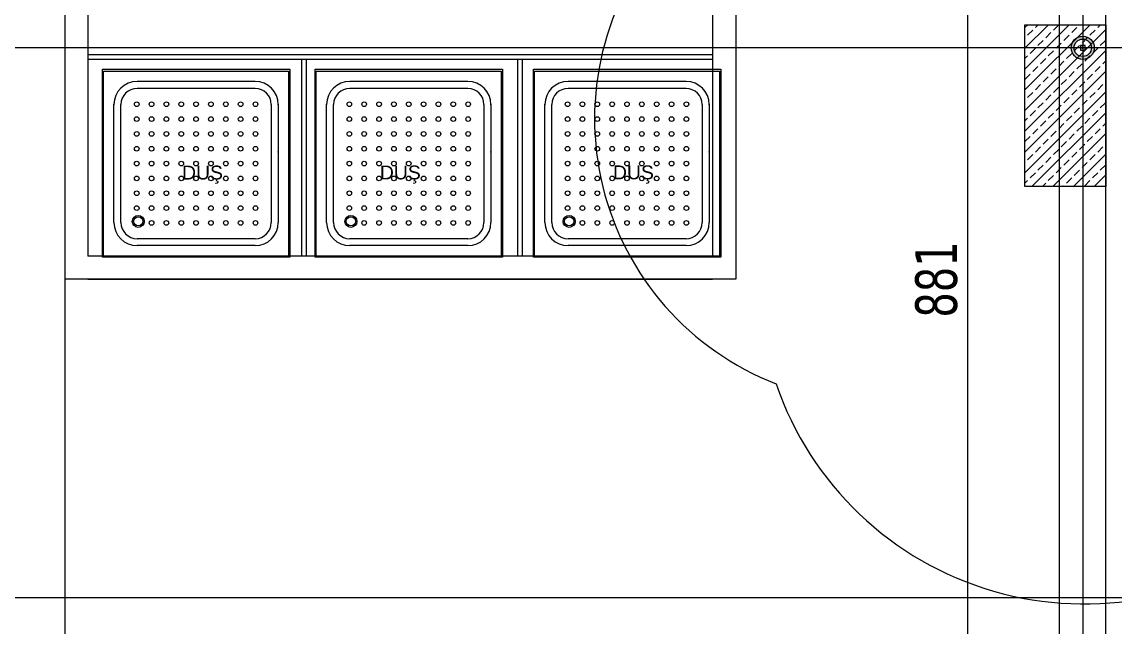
# Model space of a CAD drawing. Header units: millimetres. Extents: x 43168.9 to 43194.6, y -25545.1 to -25543.4.
# Drawn here: x 43169.2772 to 43169.3717, y -25543.96 to -25543.9077 of the extents above; entities that cross this region are included whole.
import ezdxf

# ---------------------------------------------------------------- set-up
doc = ezdxf.new("R2010")
doc.units = ezdxf.units.MM
doc.header["$LTSCALE"] = 200
doc.linetypes.add('DASHDOT2', pattern=[0.5, 0.25, -0.125, 0, -0.125])
for name, color, linetype in [('ahsap-mal_sgh', 44, 'Continuous'), ('aks_sgh', 5, 'DASHDOT2'), ('duv_sgh', 4, 'Continuous'), ('kolon-b.a_sgh', 6, 'Continuous'), ('olcuic_sgh', 183, 'Continuous'), ('tarama-betonarme_sgh', 223, 'Continuous'), ('yazi-genel_sgh', 7, 'Continuous')]:
    doc.layers.add(name, color=color, linetype=linetype)
doc.styles.add('dim', font='VERDANA.TTF', dxfattribs={"width": 0.7})
doc.styles.add('text2', font='arial.ttf')

msp = doc.modelspace()

# ---------------------------------------------------------------- hatches: boundary and pattern name
h = msp.add_hatch(color=256)
edge = h.paths.add_edge_path()
edge.add_arc((43169.368879, -25543.90991), 0.001, 0, 360)
edge = h.paths.add_edge_path(flags=16)
edge.add_arc((43169.368879, -25543.90991), 0.00075, 0, 360)

# ---------------------------------------------------------------- linework, layer by layer
at = {"color": 0, "linetype": 'ByBlock', "lineweight": -2}
for p, q in [((43169.369079, -25543.90971), (43169.368679, -25543.90971)), ((43169.368679, -25543.90971), (43169.368679, -25543.91011)), ((43169.36895, -25543.909839), (43169.368808, -25543.909981)), ((43169.36895, -25543.909981), (43169.368808, -25543.909839)), ((43169.369079, -25543.91011), (43169.369079, -25543.90971)), ((43169.368679, -25543.91011), (43169.369079, -25543.91011))]:
    msp.add_line(p, q, dxfattribs=at)
at = {"color": 0}
for p, q in [((43169.284236, -25543.911919), (43169.300236, -25543.911919)), ((43169.284236, -25543.927919), (43169.284236, -25543.911919)), ((43169.300236, -25543.911919), (43169.300236, -25543.927919)), ((43169.302618, -25543.911919), (43169.318618, -25543.911919)), ((43169.302618, -25543.927919), (43169.302618, -25543.911919)), ((43169.318618, -25543.911919), (43169.318618, -25543.927919)), ((43169.321485, -25543.911919), (43169.337485, -25543.911919)), ((43169.321485, -25543.927919), (43169.321485, -25543.911919)), ((43169.337485, -25543.911919), (43169.337485, -25543.927919)), ((43169.297336, -25543.912819), (43169.287136, -25543.912819)), ((43169.297336, -25543.913419), (43169.287136, -25543.913419)), ((43169.315718, -25543.912819), (43169.305518, -25543.912819)), ((43169.315718, -25543.913419), (43169.305518, -25543.913419)), ((43169.334585, -25543.912819), (43169.324385, -25543.912819)), ((43169.334585, -25543.913419), (43169.324385, -25543.913419)), ((43169.285136, -25543.925019), (43169.285136, -25543.914819)), ((43169.285736, -25543.925019), (43169.285736, -25543.914819)), ((43169.298736, -25543.914819), (43169.298736, -25543.925019)), ((43169.299336, -25543.914819), (43169.299336, -25543.925019)), ((43169.303518, -25543.925019), (43169.303518, -25543.914819)), ((43169.304118, -25543.925019), (43169.304118, -25543.914819)), ((43169.317118, -25543.914819), (43169.317118, -25543.925019)), ((43169.317718, -25543.914819), (43169.317718, -25543.925019)), ((43169.322385, -25543.925019), (43169.322385, -25543.914819)), ((43169.322985, -25543.925019), (43169.322985, -25543.914819)), ((43169.335985, -25543.914819), (43169.335985, -25543.925019)), ((43169.336585, -25543.914819), (43169.336585, -25543.925019)), ((43169.297336, -25543.926419), (43169.287136, -25543.926419)), ((43169.315718, -25543.926419), (43169.305518, -25543.926419)), ((43169.334585, -25543.926419), (43169.324385, -25543.926419)), ((43169.297336, -25543.927019), (43169.287136, -25543.927019)), ((43169.315718, -25543.927019), (43169.305518, -25543.927019)), ((43169.334585, -25543.927019), (43169.324385, -25543.927019)), ((43169.300236, -25543.927919), (43169.284236, -25543.927919)), ((43169.318618, -25543.927919), (43169.302618, -25543.927919)), ((43169.337485, -25543.927919), (43169.321485, -25543.927919))]:
    msp.add_line(p, q, dxfattribs=at)
msp.add_line((43169.342375, -25543.938965), (43169.342375, -25543.938965))
at = {"color": 0, "linetype": 'Continuous', "lineweight": -2}
for radius in [0.001, 0.00075]:
    msp.add_circle((43169.368879, -25543.90991), radius, dxfattribs=at)
at = {"color": 0}
for centre, radius in [((43169.2871, -25543.914787), 0.0002), ((43169.288383, -25543.914787), 0.0002), ((43169.289667, -25543.914787), 0.0002), ((43169.290951, -25543.914787), 0.0002), ((43169.292234, -25543.914787), 0.0002), ((43169.293518, -25543.914787), 0.0002), ((43169.294802, -25543.914787), 0.0002), ((43169.296085, -25543.914787), 0.0002), ((43169.297369, -25543.914787), 0.0002), ((43169.305482, -25543.914787), 0.0002), ((43169.306765, -25543.914787), 0.0002), ((43169.308049, -25543.914787), 0.0002), ((43169.309332, -25543.914787), 0.0002), ((43169.310616, -25543.914787), 0.0002), ((43169.3119, -25543.914787), 0.0002), ((43169.313183, -25543.914787), 0.0002), ((43169.314467, -25543.914787), 0.0002), ((43169.315751, -25543.914787), 0.0002), ((43169.324348, -25543.914787), 0.0002), ((43169.325632, -25543.914787), 0.0002), ((43169.326916, -25543.914787), 0.0002), ((43169.328199, -25543.914787), 0.0002), ((43169.329483, -25543.914787), 0.0002), ((43169.330766, -25543.914787), 0.0002), ((43169.33205, -25543.914787), 0.0002), ((43169.333334, -25543.914787), 0.0002), ((43169.334617, -25543.914787), 0.0002), ((43169.2871, -25543.91607), 0.0002), ((43169.288383, -25543.91607), 0.0002), ((43169.289667, -25543.91607), 0.0002), ((43169.290951, -25543.91607), 0.0002), ((43169.292234, -25543.91607), 0.0002), ((43169.293518, -25543.91607), 0.0002), ((43169.294802, -25543.91607), 0.0002), ((43169.296085, -25543.91607), 0.0002), ((43169.297369, -25543.91607), 0.0002), ((43169.305482, -25543.91607), 0.0002), ((43169.306765, -25543.91607), 0.0002), ((43169.308049, -25543.91607), 0.0002), ((43169.309332, -25543.91607), 0.0002), ((43169.310616, -25543.91607), 0.0002), ((43169.3119, -25543.91607), 0.0002), ((43169.313183, -25543.91607), 0.0002), ((43169.314467, -25543.91607), 0.0002), ((43169.315751, -25543.91607), 0.0002), ((43169.324348, -25543.91607), 0.0002), ((43169.325632, -25543.91607), 0.0002), ((43169.326916, -25543.91607), 0.0002), ((43169.328199, -25543.91607), 0.0002), ((43169.329483, -25543.91607), 0.0002), ((43169.330766, -25543.91607), 0.0002), ((43169.33205, -25543.91607), 0.0002), ((43169.333334, -25543.91607), 0.0002), ((43169.334617, -25543.91607), 0.0002), ((43169.2871, -25543.917354), 0.0002), ((43169.288383, -25543.917354), 0.0002), ((43169.289667, -25543.917354), 0.0002), ((43169.290951, -25543.917354), 0.0002), ((43169.292234, -25543.917354), 0.0002), ((43169.293518, -25543.917354), 0.0002), ((43169.294802, -25543.917354), 0.0002), ((43169.296085, -25543.917354), 0.0002), ((43169.297369, -25543.917354), 0.0002), ((43169.305482, -25543.917354), 0.0002), ((43169.306765, -25543.917354), 0.0002), ((43169.308049, -25543.917354), 0.0002), ((43169.309332, -25543.917354), 0.0002), ((43169.310616, -25543.917354), 0.0002), ((43169.3119, -25543.917354), 0.0002), ((43169.313183, -25543.917354), 0.0002), ((43169.314467, -25543.917354), 0.0002), ((43169.315751, -25543.917354), 0.0002), ((43169.324348, -25543.917354), 0.0002), ((43169.325632, -25543.917354), 0.0002), ((43169.326916, -25543.917354), 0.0002), ((43169.328199, -25543.917354), 0.0002), ((43169.329483, -25543.917354), 0.0002), ((43169.330766, -25543.917354), 0.0002), ((43169.33205, -25543.917354), 0.0002), ((43169.333334, -25543.917354), 0.0002), ((43169.334617, -25543.917354), 0.0002), ((43169.2871, -25543.918638), 0.0002), ((43169.288383, -25543.918638), 0.0002), ((43169.289667, -25543.918638), 0.0002), ((43169.290951, -25543.918638), 0.0002), ((43169.292234, -25543.918638), 0.0002), ((43169.293518, -25543.918638), 0.0002), ((43169.294802, -25543.918638), 0.0002), ((43169.296085, -25543.918638), 0.0002), ((43169.297369, -25543.918638), 0.0002), ((43169.305482, -25543.918638), 0.0002), ((43169.306765, -25543.918638), 0.0002), ((43169.308049, -25543.918638), 0.0002), ((43169.309332, -25543.918638), 0.0002), ((43169.310616, -25543.918638), 0.0002), ((43169.3119, -25543.918638), 0.0002), ((43169.313183, -25543.918638), 0.0002), ((43169.314467, -25543.918638), 0.0002), ((43169.315751, -25543.918638), 0.0002), ((43169.324348, -25543.918638), 0.0002), ((43169.325632, -25543.918638), 0.0002), ((43169.326916, -25543.918638), 0.0002), ((43169.328199, -25543.918638), 0.0002), ((43169.329483, -25543.918638), 0.0002), ((43169.330766, -25543.918638), 0.0002), ((43169.33205, -25543.918638), 0.0002), ((43169.333334, -25543.918638), 0.0002), ((43169.334617, -25543.918638), 0.0002), ((43169.2871, -25543.919921), 0.0002), ((43169.288383, -25543.919921), 0.0002), ((43169.289667, -25543.919921), 0.0002), ((43169.290951, -25543.919921), 0.0002), ((43169.292234, -25543.919921), 0.0002), ((43169.293518, -25543.919921), 0.0002), ((43169.294802, -25543.919921), 0.0002), ((43169.296085, -25543.919921), 0.0002), ((43169.297369, -25543.919921), 0.0002), ((43169.305482, -25543.919921), 0.0002), ((43169.306765, -25543.919921), 0.0002), ((43169.308049, -25543.919921), 0.0002), ((43169.309332, -25543.919921), 0.0002), ((43169.310616, -25543.919921), 0.0002), ((43169.3119, -25543.919921), 0.0002), ((43169.313183, -25543.919921), 0.0002), ((43169.314467, -25543.919921), 0.0002), ((43169.315751, -25543.919921), 0.0002), ((43169.324348, -25543.919921), 0.0002), ((43169.325632, -25543.919921), 0.0002), ((43169.326916, -25543.919921), 0.0002), ((43169.328199, -25543.919921), 0.0002), ((43169.329483, -25543.919921), 0.0002), ((43169.330766, -25543.919921), 0.0002), ((43169.33205, -25543.919921), 0.0002), ((43169.333334, -25543.919921), 0.0002), ((43169.334617, -25543.919921), 0.0002), ((43169.2871, -25543.921205), 0.0002), ((43169.288383, -25543.921205), 0.0002), ((43169.289667, -25543.921205), 0.0002), ((43169.290951, -25543.921205), 0.0002), ((43169.292234, -25543.921205), 0.0002), ((43169.293518, -25543.921205), 0.0002), ((43169.294802, -25543.921205), 0.0002), ((43169.296085, -25543.921205), 0.0002), ((43169.297369, -25543.921205), 0.0002), ((43169.305482, -25543.921205), 0.0002), ((43169.306765, -25543.921205), 0.0002), ((43169.308049, -25543.921205), 0.0002), ((43169.309332, -25543.921205), 0.0002), ((43169.310616, -25543.921205), 0.0002), ((43169.3119, -25543.921205), 0.0002), ((43169.313183, -25543.921205), 0.0002), ((43169.314467, -25543.921205), 0.0002), ((43169.315751, -25543.921205), 0.0002), ((43169.324348, -25543.921205), 0.0002), ((43169.325632, -25543.921205), 0.0002), ((43169.326916, -25543.921205), 0.0002), ((43169.328199, -25543.921205), 0.0002), ((43169.329483, -25543.921205), 0.0002), ((43169.330766, -25543.921205), 0.0002), ((43169.33205, -25543.921205), 0.0002), ((43169.333334, -25543.921205), 0.0002), ((43169.334617, -25543.921205), 0.0002), ((43169.2871, -25543.922488), 0.0002), ((43169.288383, -25543.922488), 0.0002), ((43169.289667, -25543.922488), 0.0002), ((43169.290951, -25543.922488), 0.0002), ((43169.292234, -25543.922488), 0.0002), ((43169.293518, -25543.922488), 0.0002), ((43169.294802, -25543.922488), 0.0002), ((43169.296085, -25543.922488), 0.0002), ((43169.297369, -25543.922488), 0.0002), ((43169.305482, -25543.922488), 0.0002), ((43169.306765, -25543.922488), 0.0002), ((43169.308049, -25543.922488), 0.0002), ((43169.309332, -25543.922488), 0.0002), ((43169.310616, -25543.922488), 0.0002), ((43169.3119, -25543.922488), 0.0002), ((43169.313183, -25543.922488), 0.0002), ((43169.314467, -25543.922488), 0.0002), ((43169.315751, -25543.922488), 0.0002), ((43169.324348, -25543.922488), 0.0002), ((43169.325632, -25543.922488), 0.0002), ((43169.326916, -25543.922488), 0.0002), ((43169.328199, -25543.922488), 0.0002), ((43169.329483, -25543.922488), 0.0002), ((43169.330766, -25543.922488), 0.0002), ((43169.33205, -25543.922488), 0.0002), ((43169.333334, -25543.922488), 0.0002), ((43169.334617, -25543.922488), 0.0002), ((43169.2871, -25543.923772), 0.0002), ((43169.288383, -25543.923772), 0.0002), ((43169.289667, -25543.923772), 0.0002), ((43169.290951, -25543.923772), 0.0002), ((43169.292234, -25543.923772), 0.0002), ((43169.293518, -25543.923772), 0.0002), ((43169.294802, -25543.923772), 0.0002), ((43169.296085, -25543.923772), 0.0002), ((43169.297369, -25543.923772), 0.0002), ((43169.305482, -25543.923772), 0.0002), ((43169.306765, -25543.923772), 0.0002), ((43169.308049, -25543.923772), 0.0002), ((43169.309332, -25543.923772), 0.0002), ((43169.310616, -25543.923772), 0.0002), ((43169.3119, -25543.923772), 0.0002), ((43169.313183, -25543.923772), 0.0002), ((43169.314467, -25543.923772), 0.0002), ((43169.315751, -25543.923772), 0.0002), ((43169.324348, -25543.923772), 0.0002), ((43169.325632, -25543.923772), 0.0002), ((43169.326916, -25543.923772), 0.0002), ((43169.328199, -25543.923772), 0.0002), ((43169.329483, -25543.923772), 0.0002), ((43169.330766, -25543.923772), 0.0002), ((43169.33205, -25543.923772), 0.0002), ((43169.333334, -25543.923772), 0.0002), ((43169.334617, -25543.923772), 0.0002), ((43169.287236, -25543.924919), 0.00052), ((43169.287236, -25543.924919), 0.0004), ((43169.288383, -25543.925056), 0.0002), ((43169.289667, -25543.925056), 0.0002), ((43169.290951, -25543.925056), 0.0002), ((43169.292234, -25543.925056), 0.0002), ((43169.293518, -25543.925056), 0.0002), ((43169.294802, -25543.925056), 0.0002), ((43169.296085, -25543.925056), 0.0002), ((43169.297369, -25543.925056), 0.0002), ((43169.305618, -25543.924919), 0.00052), ((43169.305618, -25543.924919), 0.0004), ((43169.306765, -25543.925056), 0.0002), ((43169.308049, -25543.925056), 0.0002), ((43169.309332, -25543.925056), 0.0002), ((43169.310616, -25543.925056), 0.0002), ((43169.3119, -25543.925056), 0.0002), ((43169.313183, -25543.925056), 0.0002), ((43169.314467, -25543.925056), 0.0002), ((43169.315751, -25543.925056), 0.0002), ((43169.324485, -25543.924919), 0.00052), ((43169.324485, -25543.924919), 0.0004), ((43169.325632, -25543.925056), 0.0002), ((43169.326916, -25543.925056), 0.0002), ((43169.328199, -25543.925056), 0.0002), ((43169.329483, -25543.925056), 0.0002), ((43169.330766, -25543.925056), 0.0002), ((43169.33205, -25543.925056), 0.0002), ((43169.333334, -25543.925056), 0.0002), ((43169.334617, -25543.925056), 0.0002)]:
    msp.add_circle(centre, radius, dxfattribs=at)
for centre, radius, start, end in [((43169.351253, -25543.916049), 0.024576, 138.82232, 248.82232), ((43169.368987, -25543.929883), 0.028119, 198.84391, 308.84391)]:
    msp.add_arc(centre, radius, start, end)
for centre, radius, start, end in [((43169.287136, -25543.914819), 0.002, 90, 180), ((43169.287136, -25543.914819), 0.0014, 90, 180), ((43169.297336, -25543.914819), 0.002, 0, 90), ((43169.297336, -25543.914819), 0.0014, 0, 90), ((43169.305518, -25543.914819), 0.002, 90, 180), ((43169.305518, -25543.914819), 0.0014, 90, 180), ((43169.315718, -25543.914819), 0.002, 0, 90), ((43169.315718, -25543.914819), 0.0014, 0, 90), ((43169.324385, -25543.914819), 0.002, 90, 180), ((43169.324385, -25543.914819), 0.0014, 90, 180), ((43169.334585, -25543.914819), 0.002, 0, 90), ((43169.334585, -25543.914819), 0.0014, 0, 90), ((43169.287136, -25543.925019), 0.002, 180, 270), ((43169.287136, -25543.925019), 0.0014, 180, 270), ((43169.297336, -25543.925019), 0.002, 270, 360), ((43169.297336, -25543.925019), 0.0014, 270, 360), ((43169.305518, -25543.925019), 0.002, 180, 270), ((43169.305518, -25543.925019), 0.0014, 180, 270), ((43169.315718, -25543.925019), 0.002, 270, 360), ((43169.315718, -25543.925019), 0.0014, 270, 360), ((43169.324385, -25543.925019), 0.002, 180, 270), ((43169.324385, -25543.925019), 0.0014, 180, 270), ((43169.334585, -25543.925019), 0.002, 270, 360), ((43169.334585, -25543.925019), 0.0014, 270, 360)]:
    msp.add_arc(centre, radius, start, end, dxfattribs=at)
for p in [(43169.285136, -25543.914819), (43169.299336, -25543.914819), (43169.303518, -25543.914819), (43169.317718, -25543.914819), (43169.322385, -25543.914819), (43169.336585, -25543.914819), (43169.299336, -25543.918919), (43169.317718, -25543.918919), (43169.336585, -25543.918919)]:
    msp.add_point(p, dxfattribs=at)
at = {"layer": 'ahsap-mal_sgh'}
for p, q in [((43169.336879, -25543.910519), (43169.282879, -25543.910519)), ((43169.336879, -25543.910919), (43169.282879, -25543.910919)), ((43169.301346, -25543.910919), (43169.301346, -25543.927919)), ((43169.301746, -25543.910919), (43169.301746, -25543.927919)), ((43169.320012, -25543.910919), (43169.320012, -25543.927919)), ((43169.320412, -25543.910919), (43169.320412, -25543.927919))]:
    msp.add_line(p, q, dxfattribs=at)
at = {"layer": 'aks_sgh'}
for p, q in [((43169.280879, -25543.740919), (43169.280879, -25544.789919)), ((43169.368879, -25543.740919), (43169.368879, -25544.789919)), ((43169.99088, -25543.909919), (43169.014878, -25543.909919)), ((43169.99088, -25543.95748), (43169.014878, -25543.95748))]:
    msp.add_line(p, q, dxfattribs=at)
at = {"layer": 'Defpoints', "color": 1}
for p, q in [((43169.284147, -25543.928008, 0.000006), (43169.284147, -25543.911768, 0.000006)), ((43169.284147, -25543.911768, 0.000006), (43169.300339, -25543.911768, 0.000006)), ((43169.300339, -25543.911768, 0.000006), (43169.300339, -25543.928008, 0.000006)), ((43169.302529, -25543.928008, 0.000006), (43169.302529, -25543.911768, 0.000006)), ((43169.302529, -25543.911768, 0.000006), (43169.318721, -25543.911768, 0.000006)), ((43169.318721, -25543.911768, 0.000006), (43169.318721, -25543.928008, 0.000006)), ((43169.321395, -25543.928008, 0.000006), (43169.321395, -25543.911768, 0.000006)), ((43169.321395, -25543.911768, 0.000006), (43169.337587, -25543.911768, 0.000006)), ((43169.337587, -25543.911768, 0.000006), (43169.337587, -25543.928008, 0.000006)), ((43169.300339, -25543.928008, 0.000006), (43169.284147, -25543.928008, 0.000006)), ((43169.318721, -25543.928008, 0.000006), (43169.302529, -25543.928008, 0.000006)), ((43169.337587, -25543.928008, 0.000006), (43169.321395, -25543.928008, 0.000006))]:
    msp.add_line(p, q, dxfattribs=at)
at = {"layer": 'duv_sgh'}
for p, q in [((43169.336879, -25543.841919), (43169.336879, -25543.927919)), ((43169.338879, -25543.841919), (43169.338879, -25543.929919)), ((43169.366879, -25543.965919), (43169.366879, -25543.849919)), ((43169.370879, -25544.027119), (43169.370879, -25543.849919)), ((43169.280879, -25543.906919), (43169.280879, -25543.929919)), ((43169.282879, -25543.906919), (43169.282879, -25543.927919)), ((43169.336879, -25543.927919), (43169.282879, -25543.927919)), ((43169.338879, -25543.929919), (43169.280879, -25543.929919)), ((43169.282879, -25543.929919), (43169.336879, -25543.929919))]:
    msp.add_line(p, q, dxfattribs=at)
at = {"layer": 'kolon-b.a_sgh'}
for p, q in [((43169.363879, -25543.90791), (43169.370879, -25543.90791)), ((43169.363879, -25543.92191), (43169.363879, -25543.90791)), ((43169.370879, -25543.90791), (43169.370879, -25543.92191)), ((43169.370879, -25543.92191), (43169.363879, -25543.92191))]:
    msp.add_line(p, q, dxfattribs=at)
at = {"layer": 'olcuic_sgh'}
msp.add_line((43169.358925, -25543.841669), (43169.358925, -25544.018369), dxfattribs=at)
at = {"layer": 'tarama-betonarme_sgh'}
for p, q in [((43169.363879, -25543.908152), (43169.364121, -25543.90791)), ((43169.363879, -25543.909948), (43169.365917, -25543.90791)), ((43169.363879, -25543.911744), (43169.367713, -25543.90791)), ((43169.363879, -25543.91354), (43169.369509, -25543.90791)), ((43169.364782, -25543.908147), (43169.365019, -25543.90791)), ((43169.366353, -25543.908371), (43169.366802, -25543.907922)), ((43169.368598, -25543.907922), (43169.368611, -25543.90791)), ((43169.37017, -25543.908147), (43169.370407, -25543.90791)), ((43169.363879, -25543.915336), (43169.370879, -25543.908336)), ((43169.364108, -25543.90882), (43169.364557, -25543.908371)), ((43169.36568, -25543.909045), (43169.366129, -25543.908596)), ((43169.367251, -25543.909269), (43169.3677, -25543.90882)), ((43169.367925, -25543.908596), (43169.368374, -25543.908147)), ((43169.369496, -25543.90882), (43169.369945, -25543.908371)), ((43169.363879, -25543.90905), (43169.363884, -25543.909045)), ((43169.364333, -25543.910392), (43169.364782, -25543.909943)), ((43169.365006, -25543.909718), (43169.365455, -25543.909269)), ((43169.366578, -25543.909943), (43169.367027, -25543.909494)), ((43169.368149, -25543.910167), (43169.368598, -25543.909718)), ((43169.368823, -25543.909494), (43169.369272, -25543.909045)), ((43169.369721, -25543.910392), (43169.37017, -25543.909943)), ((43169.370394, -25543.909718), (43169.370843, -25543.909269)), ((43169.363879, -25543.917132), (43169.370879, -25543.910132)), ((43169.363879, -25543.910846), (43169.364108, -25543.910616)), ((43169.365231, -25543.91129), (43169.36568, -25543.910841)), ((43169.365904, -25543.910616), (43169.366353, -25543.910167)), ((43169.367476, -25543.910841), (43169.367925, -25543.910392)), ((43169.369047, -25543.911065), (43169.369496, -25543.910616)), ((43169.364557, -25543.911964), (43169.365006, -25543.911515)), ((43169.366129, -25543.912188), (43169.366578, -25543.911739)), ((43169.366802, -25543.911515), (43169.367251, -25543.911065)), ((43169.368374, -25543.911739), (43169.368823, -25543.91129)), ((43169.369945, -25543.911964), (43169.370394, -25543.911515)), ((43169.370619, -25543.91129), (43169.370879, -25543.91103)), ((43169.363879, -25543.918928), (43169.370879, -25543.911928)), ((43169.363884, -25543.912637), (43169.364333, -25543.912188)), ((43169.365455, -25543.912862), (43169.365904, -25543.912413)), ((43169.367027, -25543.913086), (43169.367476, -25543.912637)), ((43169.3677, -25543.912413), (43169.368149, -25543.911964)), ((43169.369272, -25543.912637), (43169.369721, -25543.912188)), ((43169.363879, -25543.920724), (43169.370879, -25543.913724)), ((43169.364782, -25543.913535), (43169.365231, -25543.913086)), ((43169.366353, -25543.91376), (43169.366802, -25543.913311)), ((43169.367925, -25543.913984), (43169.368374, -25543.913535)), ((43169.368598, -25543.913311), (43169.369047, -25543.912862)), ((43169.37017, -25543.913535), (43169.370619, -25543.913086)), ((43169.370843, -25543.912862), (43169.370879, -25543.912826)), ((43169.363879, -25543.914438), (43169.363884, -25543.914433)), ((43169.364108, -25543.914209), (43169.364557, -25543.91376)), ((43169.365006, -25543.915107), (43169.365455, -25543.914658)), ((43169.36568, -25543.914433), (43169.366129, -25543.913984)), ((43169.367251, -25543.914658), (43169.3677, -25543.914209)), ((43169.368823, -25543.914882), (43169.369272, -25543.914433)), ((43169.369496, -25543.914209), (43169.369945, -25543.91376)), ((43169.370394, -25543.915107), (43169.370843, -25543.914658)), ((43169.364333, -25543.91578), (43169.364782, -25543.915331)), ((43169.364489, -25543.92191), (43169.370879, -25543.91552)), ((43169.365904, -25543.916005), (43169.366353, -25543.915556)), ((43169.366578, -25543.915331), (43169.367027, -25543.914882)), ((43169.368149, -25543.915556), (43169.368598, -25543.915107)), ((43169.369721, -25543.91578), (43169.37017, -25543.915331)), ((43169.363879, -25543.916234), (43169.364108, -25543.916005)), ((43169.365231, -25543.916678), (43169.36568, -25543.916229)), ((43169.366802, -25543.916903), (43169.367251, -25543.916454)), ((43169.367476, -25543.916229), (43169.367925, -25543.91578)), ((43169.369047, -25543.916454), (43169.369496, -25543.916005)), ((43169.370619, -25543.916678), (43169.370879, -25543.916418)), ((43169.364557, -25543.917352), (43169.365006, -25543.916903)), ((43169.366129, -25543.917576), (43169.366578, -25543.917127)), ((43169.366285, -25543.92191), (43169.370879, -25543.917316)), ((43169.3677, -25543.917801), (43169.368149, -25543.917352)), ((43169.368374, -25543.917127), (43169.368823, -25543.916678)), ((43169.369945, -25543.917352), (43169.370394, -25543.916903)), ((43169.363884, -25543.918025), (43169.364333, -25543.917576)), ((43169.365455, -25543.91825), (43169.365904, -25543.917801)), ((43169.367027, -25543.918474), (43169.367476, -25543.918025)), ((43169.368598, -25543.918699), (43169.369047, -25543.91825)), ((43169.369272, -25543.918025), (43169.369721, -25543.917576)), ((43169.370843, -25543.91825), (43169.370879, -25543.918214)), ((43169.364108, -25543.919597), (43169.364557, -25543.919148)), ((43169.364782, -25543.918923), (43169.365231, -25543.918474)), ((43169.36568, -25543.919821), (43169.366129, -25543.919372)), ((43169.366353, -25543.919148), (43169.366802, -25543.918699)), ((43169.367925, -25543.919372), (43169.368374, -25543.918923)), ((43169.368081, -25543.92191), (43169.370879, -25543.919112)), ((43169.369496, -25543.919597), (43169.369945, -25543.919148)), ((43169.37017, -25543.918923), (43169.370619, -25543.918474)), ((43169.363879, -25543.919826), (43169.363884, -25543.919821)), ((43169.365006, -25543.920495), (43169.365455, -25543.920046)), ((43169.366578, -25543.920719), (43169.367027, -25543.92027)), ((43169.367251, -25543.920046), (43169.3677, -25543.919597)), ((43169.368823, -25543.92027), (43169.369272, -25543.919821)), ((43169.370394, -25543.920495), (43169.370843, -25543.920046)), ((43169.364333, -25543.921168), (43169.364782, -25543.920719)), ((43169.365904, -25543.921393), (43169.366353, -25543.920944)), ((43169.367476, -25543.921617), (43169.367925, -25543.921168)), ((43169.368149, -25543.920944), (43169.368598, -25543.920495)), ((43169.369721, -25543.921168), (43169.37017, -25543.920719)), ((43169.369877, -25543.92191), (43169.370879, -25543.920908)), ((43169.363879, -25543.921622), (43169.364108, -25543.921393)), ((43169.365387, -25543.92191), (43169.36568, -25543.921617)), ((43169.367183, -25543.92191), (43169.367251, -25543.921842)), ((43169.369047, -25543.921842), (43169.369496, -25543.921393)), ((43169.370775, -25543.92191), (43169.370879, -25543.921806))]:
    msp.add_line(p, q, dxfattribs=at)

# ---------------------------------------------------------------- texts
at = {"layer": 'olcuic_sgh', "color": 2, "style": 'dim', "width": 0.7}
msp.add_text('881', height=0.0036, rotation=90, dxfattribs=at).set_placement((43169.358002, -25543.933243))
at = {"layer": 'yazi-genel_sgh', "style": 'text2'}
for p in [(43169.291019, -25543.921299), (43169.308118, -25543.921289), (43169.328269, -25543.921283)]:
    msp.add_text('DUŞ', height=0.0012, dxfattribs=at).set_placement(p)

doc.saveas('drawing.dxf')
